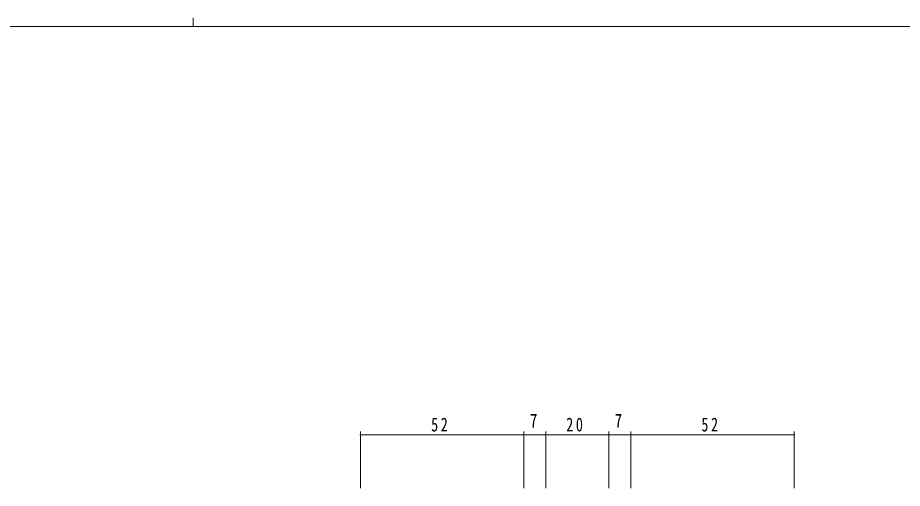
# Model space of a CAD drawing. Units: millimetres on the paper. Extents: x -397 to 397, y -282 to 282.
# Drawn here: x -64.8 to 216.8, y 132.5 to 282.1 of the extents above; entities that cross this region are included whole.
import ezdxf
from ezdxf.enums import TextEntityAlignment as Align

# ---------------------------------------------------------------- set-up
doc = ezdxf.new("R2010")
doc.units = ezdxf.units.MM
doc.layers.add('0-1_YKK_ZWAK', color=7, linetype='Continuous', lineweight=18)
doc.layers.add('0-6_YKK_D', color=6, linetype='Continuous', lineweight=18)
doc.styles.add('ＭＳ ゴシック', font='')
doc.styles.get('ＭＳ ゴシック').set_extended_font_data('MS Gothic')

msp = doc.modelspace()

# ---------------------------------------------------------------- linework, layer by layer
at = {"layer": '0-1_YKK_ZWAK'}
for p, q in [((-8.894, 282.1), (-8.894, 279.3)), ((376.092, 279.3), (-393.908, 279.3))]:
    msp.add_line(p, q, dxfattribs=at)
at = {"layer": '0-6_YKK_D'}
for p, q in [((44.318, 132.531), (44.318, 150.531)), ((96.318, 149.531), (44.318, 149.531)), ((96.318, 132.531), (96.318, 150.531)), ((96.32, 132.531), (96.32, 150.531)), ((96.32, 149.531), (103.318, 149.531)), ((103.318, 132.531), (103.318, 150.531)), ((103.318, 132.531), (103.318, 150.531)), ((103.318, 149.531), (123.318, 149.531)), ((123.318, 132.531), (123.318, 150.531)), ((123.318, 132.531), (123.318, 150.531)), ((130.316, 149.531), (123.318, 149.531)), ((130.316, 132.531), (130.316, 150.531)), ((130.318, 132.531), (130.318, 150.531)), ((130.318, 149.531), (182.318, 149.531)), ((182.318, 132.531), (182.318, 150.531))]:
    msp.add_line(p, q, dxfattribs=at)
for centre, start, end in [((44.318, 149.531), 0, 180), ((44.318, 149.531), 180, 0), ((96.318, 149.531), 0, 180), ((96.318, 149.531), 180, 0), ((96.32, 149.531), 0, 180), ((96.32, 149.531), 180, 0), ((103.318, 149.531), 0, 180), ((103.318, 149.531), 0, 180), ((103.318, 149.531), 180, 0), ((103.318, 149.531), 180, 0), ((123.318, 149.531), 0, 180), ((123.318, 149.531), 0, 180), ((123.318, 149.531), 180, 0), ((123.318, 149.531), 180, 0), ((130.316, 149.531), 0, 180), ((130.316, 149.531), 180, 0), ((130.318, 149.531), 0, 180), ((130.318, 149.531), 180, 0), ((182.318, 149.531), 0, 180), ((182.318, 149.531), 180, 0)]:
    msp.add_arc(centre, 0.106, start, end, dxfattribs=at)

# ---------------------------------------------------------------- texts
at = {"layer": '0-6_YKK_D', "color": 7, "style": 'ＭＳ ゴシック', "width": 0.8}
for p in [(98.219, 150.531), (125.217, 150.531)]:
    msp.add_text('7', height=4.399, dxfattribs=at).set_placement(p, align=Align.BOTTOM_LEFT)
at = {"layer": '0-6_YKK_D', "color": 7, "char_height": 4.399, "attachment_point": 7, "style": 'ＭＳ ゴシック'}
for s, insert in [('\\T1.37;\\W0.75;52', (66.798, 150.531)), ('\\T1.37;\\W0.75;20', (109.798, 150.531)), ('\\T1.37;\\W0.75;52', (152.798, 150.531))]:
    msp.add_mtext(s, dxfattribs=dict(at, insert=insert))

doc.saveas('drawing.dxf')
